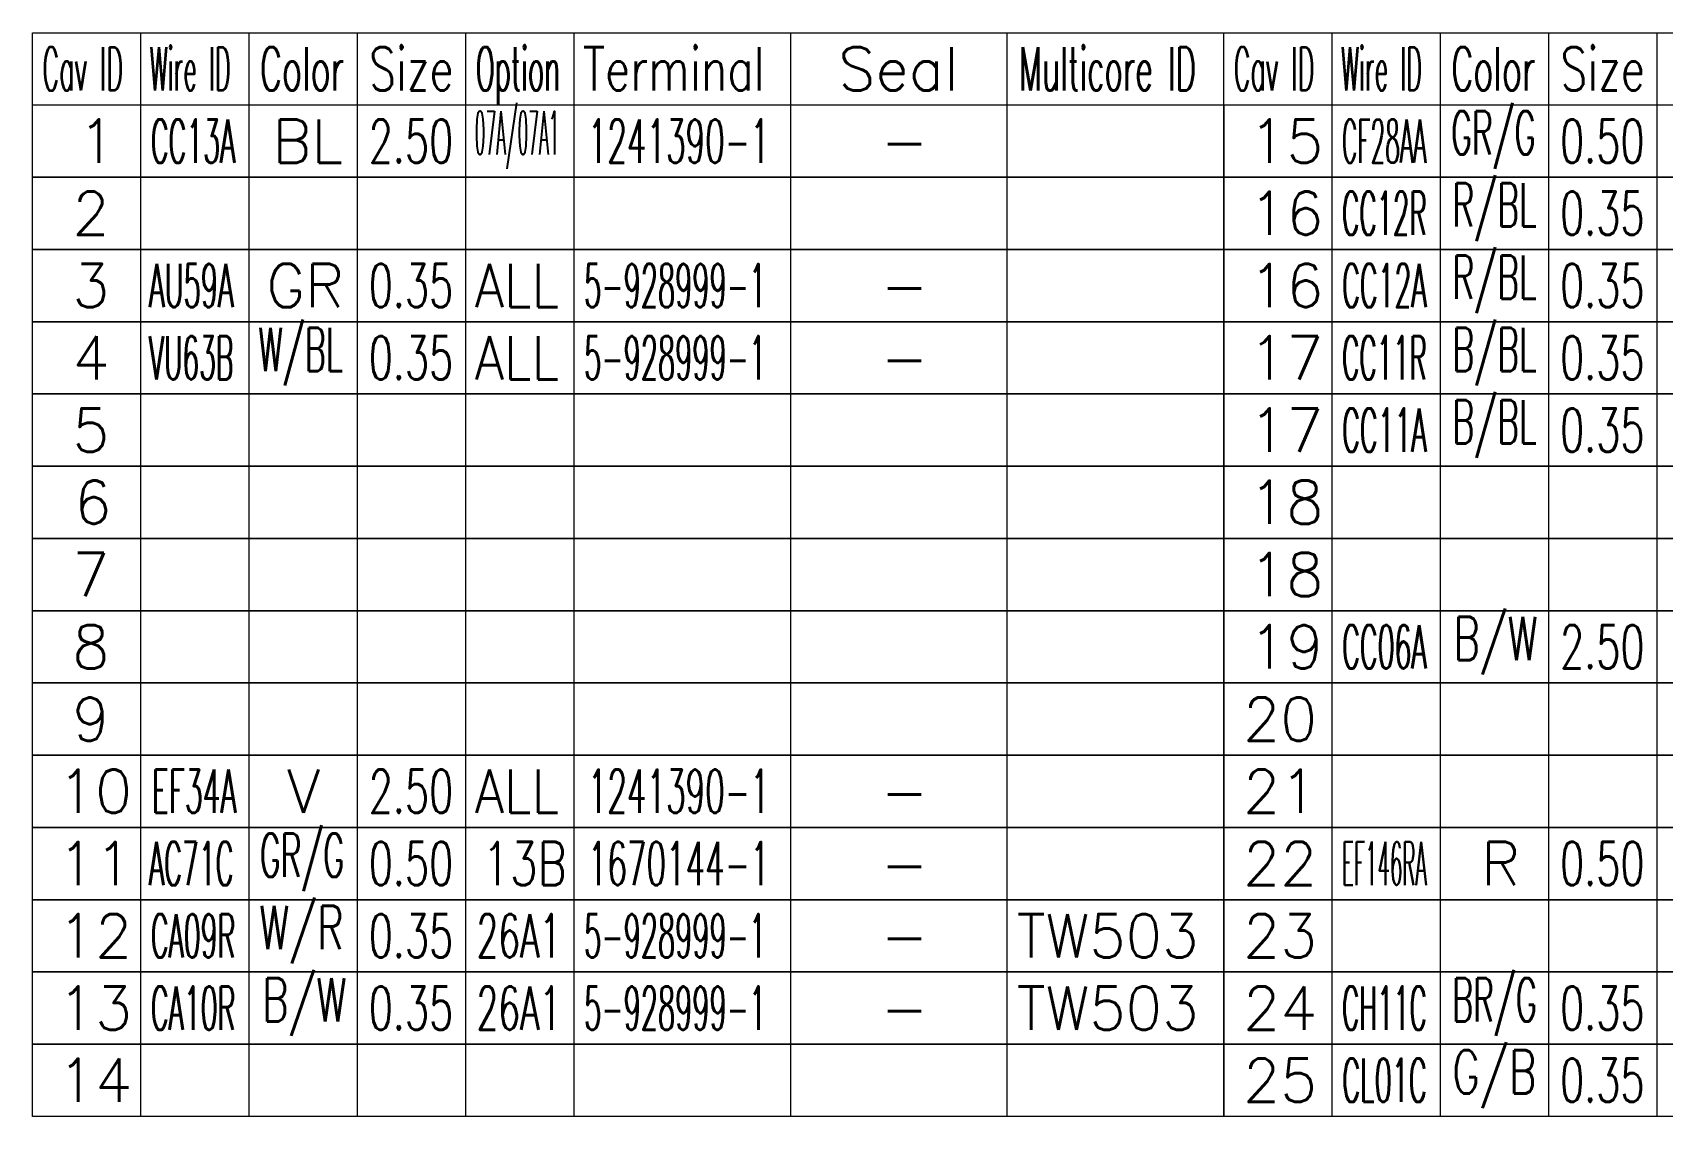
# Model space of a CAD drawing. Header units: inches. Extents: x 47316 to 59086, y 3141 to 11743.
# Drawn here: x 50543.3 to 50656.1, y 5872.6 to 5947.6 of the extents above; entities that cross this region are included whole.
import ezdxf

# ---------------------------------------------------------------- set-up
doc = ezdxf.new("R2010")
doc.units = ezdxf.units.IN
doc.header["$MEASUREMENT"] = 0
doc.styles.get("Standard").update_dxf_attribs({"font": ''})
doc.styles.get('Standard').set_extended_font_data('SimSun')

msp = doc.modelspace()

# ---------------------------------------------------------------- linework, layer by layer
at = {"color": 0, "linetype": 'Continuous', "lineweight": 15}
for p, q in [((50543.26, 5947.6), (50873.26, 5947.6)), ((50543.26, 5942.6), (50543.26, 5947.6)), ((50543.26, 5942.6), (50873.26, 5942.6))]:
    msp.add_line(p, q, dxfattribs=at)
at = {"color": 7, "linetype": 'Continuous', "lineweight": 15}
for p, q in [((50550.76, 5942.6), (50550.76, 5947.6)), ((50558.26, 5942.6), (50558.26, 5947.6)), ((50565.76, 5942.6), (50565.76, 5947.6)), ((50573.26, 5942.6), (50573.26, 5947.6)), ((50580.76, 5942.6), (50580.76, 5947.6)), ((50595.76, 5942.6), (50595.76, 5947.6)), ((50610.76, 5942.6), (50610.76, 5947.6)), ((50625.76, 5942.6), (50625.76, 5947.6)), ((50633.26, 5942.6), (50633.26, 5947.6)), ((50640.76, 5942.6), (50640.76, 5947.6)), ((50648.26, 5942.6), (50648.26, 5947.6)), ((50655.76, 5942.6), (50655.76, 5947.6))]:
    msp.add_line(p, q, dxfattribs=at)
at = {"color": 102, "linetype": 'Continuous', "lineweight": 15}
for p, q in [((50550.76, 5937.6), (50550.76, 5942.6)), ((50558.26, 5937.6), (50558.26, 5942.6)), ((50565.76, 5937.6), (50565.76, 5942.6)), ((50573.26, 5937.6), (50573.26, 5942.6)), ((50580.76, 5937.6), (50580.76, 5942.6)), ((50595.76, 5937.6), (50595.76, 5942.6)), ((50610.76, 5937.6), (50610.76, 5942.6)), ((50633.26, 5937.6), (50633.26, 5942.6)), ((50640.76, 5937.6), (50640.76, 5942.6)), ((50648.26, 5937.6), (50648.26, 5942.6)), ((50655.76, 5937.6), (50655.76, 5942.6)), ((50550.76, 5932.6), (50550.76, 5937.6)), ((50558.26, 5932.6), (50558.26, 5937.6)), ((50565.76, 5932.6), (50565.76, 5937.6)), ((50573.26, 5932.6), (50573.26, 5937.6)), ((50580.76, 5932.6), (50580.76, 5937.6)), ((50595.76, 5932.6), (50595.76, 5937.6)), ((50610.76, 5932.6), (50610.76, 5937.6)), ((50633.26, 5932.6), (50633.26, 5937.6)), ((50640.76, 5932.6), (50640.76, 5937.6)), ((50648.26, 5932.6), (50648.26, 5937.6)), ((50655.76, 5932.6), (50655.76, 5937.6)), ((50550.76, 5927.6), (50550.76, 5932.6)), ((50558.26, 5927.6), (50558.26, 5932.6)), ((50565.76, 5927.6), (50565.76, 5932.6)), ((50573.26, 5927.6), (50573.26, 5932.6)), ((50580.76, 5927.6), (50580.76, 5932.6)), ((50595.76, 5927.6), (50595.76, 5932.6)), ((50610.76, 5927.6), (50610.76, 5932.6)), ((50633.26, 5927.6), (50633.26, 5932.6)), ((50640.76, 5927.6), (50640.76, 5932.6)), ((50648.26, 5927.6), (50648.26, 5932.6)), ((50655.76, 5927.6), (50655.76, 5932.6)), ((50550.76, 5922.6), (50550.76, 5927.6)), ((50558.26, 5922.6), (50558.26, 5927.6)), ((50565.76, 5922.6), (50565.76, 5927.6)), ((50573.26, 5922.6), (50573.26, 5927.6)), ((50580.76, 5922.6), (50580.76, 5927.6)), ((50595.76, 5922.6), (50595.76, 5927.6)), ((50610.76, 5922.6), (50610.76, 5927.6)), ((50633.26, 5922.6), (50633.26, 5927.6)), ((50640.76, 5922.6), (50640.76, 5927.6)), ((50648.26, 5922.6), (50648.26, 5927.6)), ((50655.76, 5922.6), (50655.76, 5927.6)), ((50550.76, 5917.6), (50550.76, 5922.6)), ((50558.26, 5917.6), (50558.26, 5922.6)), ((50565.76, 5917.6), (50565.76, 5922.6)), ((50573.26, 5917.6), (50573.26, 5922.6)), ((50580.76, 5917.6), (50580.76, 5922.6)), ((50595.76, 5917.6), (50595.76, 5922.6)), ((50610.76, 5917.6), (50610.76, 5922.6)), ((50633.26, 5917.6), (50633.26, 5922.6)), ((50640.76, 5917.6), (50640.76, 5922.6)), ((50648.26, 5917.6), (50648.26, 5922.6)), ((50655.76, 5917.6), (50655.76, 5922.6)), ((50550.76, 5912.6), (50550.76, 5917.6)), ((50558.26, 5912.6), (50558.26, 5917.6)), ((50565.76, 5912.6), (50565.76, 5917.6)), ((50573.26, 5912.6), (50573.26, 5917.6)), ((50580.76, 5912.6), (50580.76, 5917.6)), ((50595.76, 5912.6), (50595.76, 5917.6)), ((50610.76, 5912.6), (50610.76, 5917.6)), ((50633.26, 5912.6), (50633.26, 5917.6)), ((50640.76, 5912.6), (50640.76, 5917.6)), ((50648.26, 5912.6), (50648.26, 5917.6)), ((50655.76, 5912.6), (50655.76, 5917.6)), ((50550.76, 5907.6), (50550.76, 5912.6)), ((50558.26, 5907.6), (50558.26, 5912.6)), ((50565.76, 5907.6), (50565.76, 5912.6)), ((50573.26, 5907.6), (50573.26, 5912.6)), ((50580.76, 5907.6), (50580.76, 5912.6)), ((50595.76, 5907.6), (50595.76, 5912.6)), ((50610.76, 5907.6), (50610.76, 5912.6)), ((50633.26, 5907.6), (50633.26, 5912.6)), ((50640.76, 5907.6), (50640.76, 5912.6)), ((50648.26, 5907.6), (50648.26, 5912.6)), ((50655.76, 5907.6), (50655.76, 5912.6)), ((50550.76, 5902.6), (50550.76, 5907.6)), ((50558.26, 5902.6), (50558.26, 5907.6)), ((50565.76, 5902.6), (50565.76, 5907.6)), ((50573.26, 5902.6), (50573.26, 5907.6)), ((50580.76, 5902.6), (50580.76, 5907.6)), ((50595.76, 5902.6), (50595.76, 5907.6)), ((50610.76, 5902.6), (50610.76, 5907.6)), ((50633.26, 5902.6), (50633.26, 5907.6)), ((50640.76, 5902.6), (50640.76, 5907.6)), ((50648.26, 5902.6), (50648.26, 5907.6)), ((50655.76, 5902.6), (50655.76, 5907.6)), ((50550.76, 5897.6), (50550.76, 5902.6)), ((50558.26, 5897.6), (50558.26, 5902.6)), ((50565.76, 5897.6), (50565.76, 5902.6)), ((50573.26, 5897.6), (50573.26, 5902.6)), ((50580.76, 5897.6), (50580.76, 5902.6)), ((50595.76, 5897.6), (50595.76, 5902.6)), ((50610.76, 5897.6), (50610.76, 5902.6)), ((50633.26, 5897.6), (50633.26, 5902.6)), ((50640.76, 5897.6), (50640.76, 5902.6)), ((50648.26, 5897.6), (50648.26, 5902.6)), ((50655.76, 5897.6), (50655.76, 5902.6)), ((50550.76, 5892.6), (50550.76, 5897.6)), ((50558.26, 5892.6), (50558.26, 5897.6)), ((50565.76, 5892.6), (50565.76, 5897.6)), ((50573.26, 5892.6), (50573.26, 5897.6)), ((50580.76, 5892.6), (50580.76, 5897.6)), ((50595.76, 5892.6), (50595.76, 5897.6)), ((50610.76, 5892.6), (50610.76, 5897.6)), ((50633.26, 5892.6), (50633.26, 5897.6)), ((50640.76, 5892.6), (50640.76, 5897.6)), ((50648.26, 5892.6), (50648.26, 5897.6)), ((50655.76, 5892.6), (50655.76, 5897.6)), ((50550.76, 5887.6), (50550.76, 5892.6)), ((50558.26, 5887.6), (50558.26, 5892.6)), ((50565.76, 5887.6), (50565.76, 5892.6)), ((50573.26, 5887.6), (50573.26, 5892.6)), ((50580.76, 5887.6), (50580.76, 5892.6)), ((50595.76, 5887.6), (50595.76, 5892.6)), ((50610.76, 5887.6), (50610.76, 5892.6)), ((50633.26, 5887.6), (50633.26, 5892.6)), ((50640.76, 5887.6), (50640.76, 5892.6)), ((50648.26, 5887.6), (50648.26, 5892.6)), ((50655.76, 5887.6), (50655.76, 5892.6)), ((50550.76, 5882.6), (50550.76, 5887.6)), ((50558.26, 5882.6), (50558.26, 5887.6)), ((50565.76, 5882.6), (50565.76, 5887.6)), ((50573.26, 5882.6), (50573.26, 5887.6)), ((50580.76, 5882.6), (50580.76, 5887.6)), ((50595.76, 5882.6), (50595.76, 5887.6)), ((50610.76, 5882.6), (50610.76, 5887.6)), ((50633.26, 5882.6), (50633.26, 5887.6)), ((50640.76, 5882.6), (50640.76, 5887.6)), ((50648.26, 5882.6), (50648.26, 5887.6)), ((50655.76, 5882.6), (50655.76, 5887.6)), ((50550.76, 5877.6), (50550.76, 5882.6)), ((50558.26, 5877.6), (50558.26, 5882.6)), ((50565.76, 5877.6), (50565.76, 5882.6)), ((50573.26, 5877.6), (50573.26, 5882.6)), ((50580.76, 5877.6), (50580.76, 5882.6)), ((50595.76, 5877.6), (50595.76, 5882.6)), ((50610.76, 5877.6), (50610.76, 5882.6)), ((50633.26, 5877.6), (50633.26, 5882.6)), ((50640.76, 5877.6), (50640.76, 5882.6)), ((50648.26, 5877.6), (50648.26, 5882.6)), ((50655.76, 5877.6), (50655.76, 5882.6)), ((50550.76, 5872.6), (50550.76, 5877.6)), ((50558.26, 5872.6), (50558.26, 5877.6)), ((50565.76, 5872.6), (50565.76, 5877.6)), ((50573.26, 5872.6), (50573.26, 5877.6)), ((50580.76, 5872.6), (50580.76, 5877.6)), ((50595.76, 5872.6), (50595.76, 5877.6)), ((50610.76, 5872.6), (50610.76, 5877.6)), ((50633.26, 5872.6), (50633.26, 5877.6)), ((50640.76, 5872.6), (50640.76, 5877.6)), ((50648.26, 5872.6), (50648.26, 5877.6)), ((50655.76, 5872.6), (50655.76, 5877.6))]:
    msp.add_line(p, q, dxfattribs=at)
at = {"color": 0, "linetype": 'Continuous', "lineweight": 15}
for points in [[(50543.26, 5937.6), (50543.26, 5942.6), (50625.76, 5942.6), (50625.76, 5937.6)], [(50625.76, 5937.6), (50625.76, 5942.6), (50708.26, 5942.6), (50708.26, 5937.6)], [(50543.26, 5932.6), (50543.26, 5937.6), (50625.76, 5937.6), (50625.76, 5932.6)], [(50625.76, 5932.6), (50625.76, 5937.6), (50708.26, 5937.6), (50708.26, 5932.6)], [(50543.26, 5927.6), (50543.26, 5932.6), (50625.76, 5932.6), (50625.76, 5927.6)], [(50543.26, 5922.6), (50543.26, 5927.6), (50625.76, 5927.6), (50625.76, 5922.6)], [(50625.76, 5922.6), (50625.76, 5927.6), (50708.26, 5927.6), (50708.26, 5922.6)], [(50543.26, 5917.6), (50543.26, 5922.6), (50625.76, 5922.6), (50625.76, 5917.6)], [(50625.76, 5917.6), (50625.76, 5922.6), (50708.26, 5922.6), (50708.26, 5917.6)], [(50543.26, 5912.6), (50543.26, 5917.6), (50625.76, 5917.6), (50625.76, 5912.6)], [(50625.76, 5912.6), (50625.76, 5917.6), (50708.26, 5917.6), (50708.26, 5912.6)], [(50543.26, 5907.6), (50543.26, 5912.6), (50625.76, 5912.6), (50625.76, 5907.6)], [(50625.76, 5907.6), (50625.76, 5912.6), (50708.26, 5912.6), (50708.26, 5907.6)], [(50543.26, 5902.6), (50543.26, 5907.6), (50625.76, 5907.6), (50625.76, 5902.6)], [(50625.76, 5902.6), (50625.76, 5907.6), (50708.26, 5907.6), (50708.26, 5902.6)], [(50543.26, 5897.6), (50543.26, 5902.6), (50625.76, 5902.6), (50625.76, 5897.6)], [(50625.76, 5897.6), (50625.76, 5902.6), (50708.26, 5902.6), (50708.26, 5897.6)], [(50543.26, 5892.6), (50543.26, 5897.6), (50625.76, 5897.6), (50625.76, 5892.6)], [(50625.76, 5892.6), (50625.76, 5897.6), (50708.26, 5897.6), (50708.26, 5892.6)], [(50543.26, 5887.6), (50543.26, 5892.6), (50625.76, 5892.6), (50625.76, 5887.6)], [(50625.76, 5887.6), (50625.76, 5892.6), (50708.26, 5892.6), (50708.26, 5887.6)], [(50543.26, 5882.6), (50543.26, 5887.6), (50625.76, 5887.6), (50625.76, 5882.6)], [(50625.76, 5882.6), (50625.76, 5887.6), (50708.26, 5887.6), (50708.26, 5882.6)], [(50543.26, 5877.6), (50543.26, 5882.6), (50625.76, 5882.6), (50625.76, 5877.6)], [(50625.76, 5877.6), (50625.76, 5882.6), (50708.26, 5882.6), (50708.26, 5877.6)], [(50543.26, 5872.6), (50543.26, 5877.6), (50625.76, 5877.6), (50625.76, 5872.6)], [(50625.76, 5872.6), (50625.76, 5877.6), (50708.26, 5877.6), (50708.26, 5872.6)]]:
    msp.add_lwpolyline(points, close=True, dxfattribs=at)
at = {"color": 102, "linetype": 'Continuous', "lineweight": 15}
msp.add_lwpolyline([(50625.76, 5927.6), (50625.76, 5932.6), (50708.26, 5932.6), (50708.26, 5927.6)], close=True, dxfattribs=at)

# ---------------------------------------------------------------- texts
at = {"color": 7, "linetype": 'Continuous', "lineweight": 15, "char_height": 3, "attachment_point": 1}
for s, insert, width in [('\\Fromans.shx;\\W0.4292452830;\\T1.0000000000;\\o\\lCav ID', (50543.94, 5946.6), 6.5), ('\\Fromans.shx;\\W0.4026548673;\\T1.0000000000;\\o\\lWire ID', (50551.37, 5946.6), 6.5), ('\\Fromans.shx;\\W0.5687500000;\\T1.0000000000;\\o\\lColor', (50559, 5946.6), 6.5), ('\\Fromans.shx;\\W0.7222222222;\\T1.0000000000;\\o\\lSize', (50566.57, 5946.6), 6.5), ('\\Fromans.shx;\\W0.4595959596;\\T1.0000000000;\\o\\lOption', (50573.96, 5946.6), 6.5), ('\\Fromans.shx;\\W0.7480916031;\\T1.0000000000;\\o\\lTerminal', (50581.37, 5946.6), 14), ('\\Fromans.shx;\\W1.0000000000;\\T1.0000000000;\\o\\lSeal', (50599.05, 5946.6), 9.2857), ('\\Fromans.shx;\\W0.5185185185;\\T1.0000000000;\\o\\lMulticore ID', (50611.56, 5946.6), 14), ('\\Fromans.shx;\\W0.4292452830;\\T1.0000000000;\\o\\lCav ID', (50626.44, 5946.6), 6.5), ('\\Fromans.shx;\\W0.4026548673;\\T1.0000000000;\\o\\lWire ID', (50633.87, 5946.6), 6.5), ('\\Fromans.shx;\\W0.5687500000;\\T1.0000000000;\\o\\lColor', (50641.5, 5946.6), 6.5), ('\\Fromans.shx;\\W0.7222222222;\\T1.0000000000;\\o\\lSize', (50649.07, 5946.6), 6.5), ('\\Fromans.shx;\\W1.0000000000;\\T1.0000000000;\\o\\l1', (50546.44, 5941.6), 2.8571), ('\\Fromans.shx;\\W1.0000000000;\\T1.0000000000;\\o\\l15', (50627.51, 5941.6), 5.7143), ('\\Fromans.shx;\\W1.0000000000;\\T1.0000000000;\\o\\l2', (50546.01, 5936.6), 2.8571), ('\\Fromans.shx;\\W1.0000000000;\\T1.0000000000;\\o\\l16', (50627.51, 5936.6), 5.7143), ('\\Fromans.shx;\\W1.0000000000;\\T1.0000000000;\\o\\l3', (50546.01, 5931.6), 2.8571), ('\\Fromans.shx;\\W1.0000000000;\\T1.0000000000;\\o\\l16', (50627.51, 5931.6), 5.7143), ('\\Fromans.shx;\\W1.0000000000;\\T1.0000000000;\\o\\l4', (50546.01, 5926.6), 2.8571), ('\\Fromans.shx;\\W1.0000000000;\\T1.0000000000;\\o\\l17', (50627.51, 5926.6), 5.7143), ('\\Fromans.shx;\\W1.0000000000;\\T1.0000000000;\\o\\l5', (50546.01, 5921.6), 2.8571), ('\\Fromans.shx;\\W1.0000000000;\\T1.0000000000;\\o\\l17', (50627.51, 5921.6), 5.7143), ('\\Fromans.shx;\\W1.0000000000;\\T1.0000000000;\\o\\l6', (50546.15, 5916.6), 2.8571), ('\\Fromans.shx;\\W1.0000000000;\\T1.0000000000;\\o\\l18', (50627.51, 5916.6), 5.7143), ('\\Fromans.shx;\\W1.0000000000;\\T1.0000000000;\\o\\l7', (50546.01, 5911.6), 2.8571), ('\\Fromans.shx;\\W1.0000000000;\\T1.0000000000;\\o\\l18', (50627.51, 5911.6), 5.7143), ('\\Fromans.shx;\\W1.0000000000;\\T1.0000000000;\\o\\l8', (50546.01, 5906.6), 2.8571), ('\\Fromans.shx;\\W1.0000000000;\\T1.0000000000;\\o\\l19', (50627.51, 5906.6), 5.7143), ('\\Fromans.shx;\\W1.0000000000;\\T1.0000000000;\\o\\l9', (50546.01, 5901.6), 2.8571), ('\\Fromans.shx;\\W1.0000000000;\\T1.0000000000;\\o\\l20', (50627.08, 5901.6), 5.7143), ('\\Fromans.shx;\\W1.0000000000;\\T1.0000000000;\\o\\l10', (50545.01, 5896.6), 5.7143), ('\\Fromans.shx;\\W1.0000000000;\\T1.0000000000;\\o\\l21', (50627.08, 5896.6), 5.7143), ('\\Fromans.shx;\\W1.0000000000;\\T1.0000000000;\\o\\l11', (50545.01, 5891.6), 5.7143), ('\\Fromans.shx;\\W1.0000000000;\\T1.0000000000;\\o\\l22', (50627.08, 5891.6), 5.7143), ('\\Fromans.shx;\\W1.0000000000;\\T1.0000000000;\\o\\l12', (50545.01, 5886.6), 5.7143), ('\\Fromans.shx;\\W1.0000000000;\\T1.0000000000;\\o\\l23', (50627.08, 5886.6), 5.7143), ('\\Fromans.shx;\\W1.0000000000;\\T1.0000000000;\\o\\l13', (50545.01, 5881.6), 5.7143), ('\\Fromans.shx;\\W1.0000000000;\\T1.0000000000;\\o\\l24', (50627.08, 5881.6), 5.7143), ('\\Fromans.shx;\\W1.0000000000;\\T1.0000000000;\\o\\l14', (50545.01, 5876.6), 5.7143), ('\\Fromans.shx;\\W1.0000000000;\\T1.0000000000;\\o\\l25', (50627.08, 5876.6), 5.7143)]:
    msp.add_mtext(s, dxfattribs=dict(at, insert=insert, width=width))
at = {"color": 140, "linetype": 'Continuous', "lineweight": 15, "char_height": 3, "attachment_point": 1}
for s, insert, width in [('\\Fromans.shx;\\W0.2879746835;\\T1.0000000000;\\o\\l07A/07A1', (50573.88, 5942.18), 6.5), ('\\Fromans.shx;\\W0.5352941176;\\T1.0000000000;\\o\\lGR/G', (50641.49, 5942.18), 6.5), ('\\Fromans.shx;\\W1.0000000000;\\T1.0000000000;\\o\\lBL', (50559.87, 5941.6), 5.4286), ('\\Fromans.shx;\\W1.0000000000;\\T1.0000000000;\\o\\l-', (50601.97, 5941.6), 3.7143), ('\\Fromans.shx;\\W0.5617283951;\\T1.0000000000;\\o\\lR/BL', (50641.58, 5937.18), 6.5), ('\\Fromans.shx;\\W0.5617283951;\\T1.0000000000;\\o\\lR/BL', (50641.58, 5932.18), 6.5), ('\\Fromans.shx;\\W1.0000000000;\\T1.0000000000;\\o\\lGR', (50559.44, 5931.6), 6), ('\\Fromans.shx;\\W0.8750000000;\\T1.0000000000;\\o\\lALL', (50573.88, 5931.6), 6.5), ('\\Fromans.shx;\\W1.0000000000;\\T1.0000000000;\\o\\l-', (50601.97, 5931.6), 3.7143), ('\\Fromans.shx;\\W0.5416666667;\\T1.0000000000;\\o\\lW/BL', (50558.91, 5927.18), 6.5), ('\\Fromans.shx;\\W0.5617283951;\\T1.0000000000;\\o\\lB/BL', (50641.58, 5927.18), 6.5), ('\\Fromans.shx;\\W0.8750000000;\\T1.0000000000;\\o\\lALL', (50573.88, 5926.6), 6.5), ('\\Fromans.shx;\\W1.0000000000;\\T1.0000000000;\\o\\l-', (50601.97, 5926.6), 3.7143), ('\\Fromans.shx;\\W0.5617283951;\\T1.0000000000;\\o\\lB/BL', (50641.58, 5922.18), 6.5), ('\\Fromans.shx;\\W0.6791044776;\\T1.0000000000;\\o\\lB/W', (50641.65, 5907.18), 6.5), ('\\Fromans.shx;\\W1.0000000000;\\T1.0000000000;\\o\\lV', (50560.87, 5896.6), 2.5714), ('\\Fromans.shx;\\W0.8750000000;\\T1.0000000000;\\o\\lALL', (50573.88, 5896.6), 6.5), ('\\Fromans.shx;\\W1.0000000000;\\T1.0000000000;\\o\\l-', (50601.97, 5896.6), 3.7143), ('\\Fromans.shx;\\W0.5352941176;\\T1.0000000000;\\o\\lGR/G', (50558.99, 5892.18), 6.5), ('\\Fromans.shx;\\W0.7459016393;\\T1.0000000000;\\o\\l13B', (50574.4, 5891.6), 6.5), ('\\Fromans.shx;\\W1.0000000000;\\T1.0000000000;\\o\\lR', (50643.58, 5891.6), 3), ('\\Fromans.shx;\\W1.0000000000;\\T1.0000000000;\\o\\l-', (50601.97, 5891.6), 3.7143), ('\\Fromans.shx;\\W0.6791044776;\\T1.0000000000;\\o\\lW/R', (50558.95, 5887.18), 6.5), ('\\Fromans.shx;\\W0.5833333333;\\T1.0000000000;\\o\\l26A1', (50574.01, 5886.6), 6.5), ('\\Fromans.shx;\\W1.0000000000;\\T1.0000000000;\\o\\l-', (50601.97, 5886.6), 3.7143), ('\\Fromans.shx;\\W0.6791044776;\\T1.0000000000;\\o\\lB/W', (50559.15, 5882.18), 6.5), ('\\Fromans.shx;\\W0.5352941176;\\T1.0000000000;\\o\\lBR/G', (50641.57, 5882.18), 6.5), ('\\Fromans.shx;\\W0.5833333333;\\T1.0000000000;\\o\\l26A1', (50574.01, 5881.6), 6.5), ('\\Fromans.shx;\\W1.0000000000;\\T1.0000000000;\\o\\l-', (50601.97, 5881.6), 3.7143), ('\\Fromans.shx;\\W0.7109375000;\\T1.0000000000;\\o\\lG/B', (50641.56, 5877.18), 6.5)]:
    msp.add_mtext(s, dxfattribs=dict(at, insert=insert, width=width))
at = {"color": 21, "linetype": 'Continuous', "lineweight": 15, "char_height": 3, "attachment_point": 1}
for s, insert, width in [('\\Fromans.shx;\\W0.4550000000;\\T1.0000000000;\\o\\lCC13A', (50551.45, 5941.6), 6.5), ('\\Fromans.shx;\\W0.6500000000;\\T1.0000000000;\\o\\l2.50', (50566.54, 5941.6), 6.5), ('\\Fromans.shx;\\W0.5268817204;\\T1.0000000000;\\o\\l1241390-1', (50581.71, 5941.6), 14), ('\\Fromans.shx;\\W0.3956521739;\\T1.0000000000;\\o\\lCF28AA', (50633.93, 5941.6), 6.5), ('\\Fromans.shx;\\W0.6500000000;\\T1.0000000000;\\o\\l0.50', (50649.04, 5941.6), 6.5), ('\\Fromans.shx;\\W0.4417475728;\\T1.0000000000;\\o\\lCC12R', (50633.95, 5936.6), 6.5), ('\\Fromans.shx;\\W0.6500000000;\\T1.0000000000;\\o\\l0.35', (50649.04, 5936.6), 6.5), ('\\Fromans.shx;\\W0.4642857143;\\T1.0000000000;\\o\\lAU59A', (50551.33, 5931.6), 6.5), ('\\Fromans.shx;\\W0.6500000000;\\T1.0000000000;\\o\\l0.35', (50566.54, 5931.6), 6.5), ('\\Fromans.shx;\\W0.4622641509;\\T1.0000000000;\\o\\l5-928999-1', (50581.46, 5931.6), 14), ('\\Fromans.shx;\\W0.4550000000;\\T1.0000000000;\\o\\lCC12A', (50633.95, 5931.6), 6.5), ('\\Fromans.shx;\\W0.6500000000;\\T1.0000000000;\\o\\l0.35', (50649.04, 5931.6), 6.5), ('\\Fromans.shx;\\W0.4504950495;\\T1.0000000000;\\o\\lVU63B', (50551.32, 5926.6), 6.5), ('\\Fromans.shx;\\W0.6500000000;\\T1.0000000000;\\o\\l0.35', (50566.54, 5926.6), 6.5), ('\\Fromans.shx;\\W0.4622641509;\\T1.0000000000;\\o\\l5-928999-1', (50581.46, 5926.6), 14), ('\\Fromans.shx;\\W0.4417475728;\\T1.0000000000;\\o\\lCC11R', (50633.95, 5926.6), 6.5), ('\\Fromans.shx;\\W0.6500000000;\\T1.0000000000;\\o\\l0.35', (50649.04, 5926.6), 6.5), ('\\Fromans.shx;\\W0.4550000000;\\T1.0000000000;\\o\\lCC11A', (50633.95, 5921.6), 6.5), ('\\Fromans.shx;\\W0.6500000000;\\T1.0000000000;\\o\\l0.35', (50649.04, 5921.6), 6.5), ('\\Fromans.shx;\\W0.4550000000;\\T1.0000000000;\\o\\lCC06A', (50633.95, 5906.6), 6.5), ('\\Fromans.shx;\\W0.6500000000;\\T1.0000000000;\\o\\l2.50', (50649.04, 5906.6), 6.5), ('\\Fromans.shx;\\W0.4789473684;\\T1.0000000000;\\o\\lEF34A', (50551.53, 5896.6), 6.5), ('\\Fromans.shx;\\W0.6500000000;\\T1.0000000000;\\o\\l2.50', (50566.54, 5896.6), 6.5), ('\\Fromans.shx;\\W0.5268817204;\\T1.0000000000;\\o\\l1241390-1', (50581.71, 5896.6), 14), ('\\Fromans.shx;\\W0.4550000000;\\T1.0000000000;\\o\\lAC71C', (50551.32, 5891.6), 6.5), ('\\Fromans.shx;\\W0.6500000000;\\T1.0000000000;\\o\\l0.50', (50566.54, 5891.6), 6.5), ('\\Fromans.shx;\\W0.5268817204;\\T1.0000000000;\\o\\l1670144-1', (50581.71, 5891.6), 14), ('\\Fromans.shx;\\W0.3345588235;\\T1.0000000000;\\o\\lEF146RA', (50633.95, 5891.6), 6.5), ('\\Fromans.shx;\\W0.6500000000;\\T1.0000000000;\\o\\l0.50', (50649.04, 5891.6), 6.5), ('\\Fromans.shx;\\W0.4550000000;\\T1.0000000000;\\o\\lCA09R', (50551.45, 5886.6), 6.5), ('\\Fromans.shx;\\W0.6500000000;\\T1.0000000000;\\o\\l0.35', (50566.54, 5886.6), 6.5), ('\\Fromans.shx;\\W0.4622641509;\\T1.0000000000;\\o\\l5-928999-1', (50581.46, 5886.6), 14), ('\\Fromans.shx;\\W0.9800000000;\\T1.0000000000;\\o\\lTW503', (50611.4, 5886.6), 14), ('\\Fromans.shx;\\W0.4550000000;\\T1.0000000000;\\o\\lCA10R', (50551.45, 5881.6), 6.5), ('\\Fromans.shx;\\W0.6500000000;\\T1.0000000000;\\o\\l0.35', (50566.54, 5881.6), 6.5), ('\\Fromans.shx;\\W0.4622641509;\\T1.0000000000;\\o\\l5-928999-1', (50581.46, 5881.6), 14), ('\\Fromans.shx;\\W0.9800000000;\\T1.0000000000;\\o\\lTW503', (50611.4, 5881.6), 14), ('\\Fromans.shx;\\W0.4375000000;\\T1.0000000000;\\o\\lCH11C', (50633.95, 5881.6), 6.5), ('\\Fromans.shx;\\W0.6500000000;\\T1.0000000000;\\o\\l0.35', (50649.04, 5881.6), 6.5), ('\\Fromans.shx;\\W0.4595959596;\\T1.0000000000;\\o\\lCL01C', (50633.96, 5876.6), 6.5), ('\\Fromans.shx;\\W0.6500000000;\\T1.0000000000;\\o\\l0.35', (50649.04, 5876.6), 6.5)]:
    msp.add_mtext(s, dxfattribs=dict(at, insert=insert, width=width))

doc.saveas('drawing.dxf')
